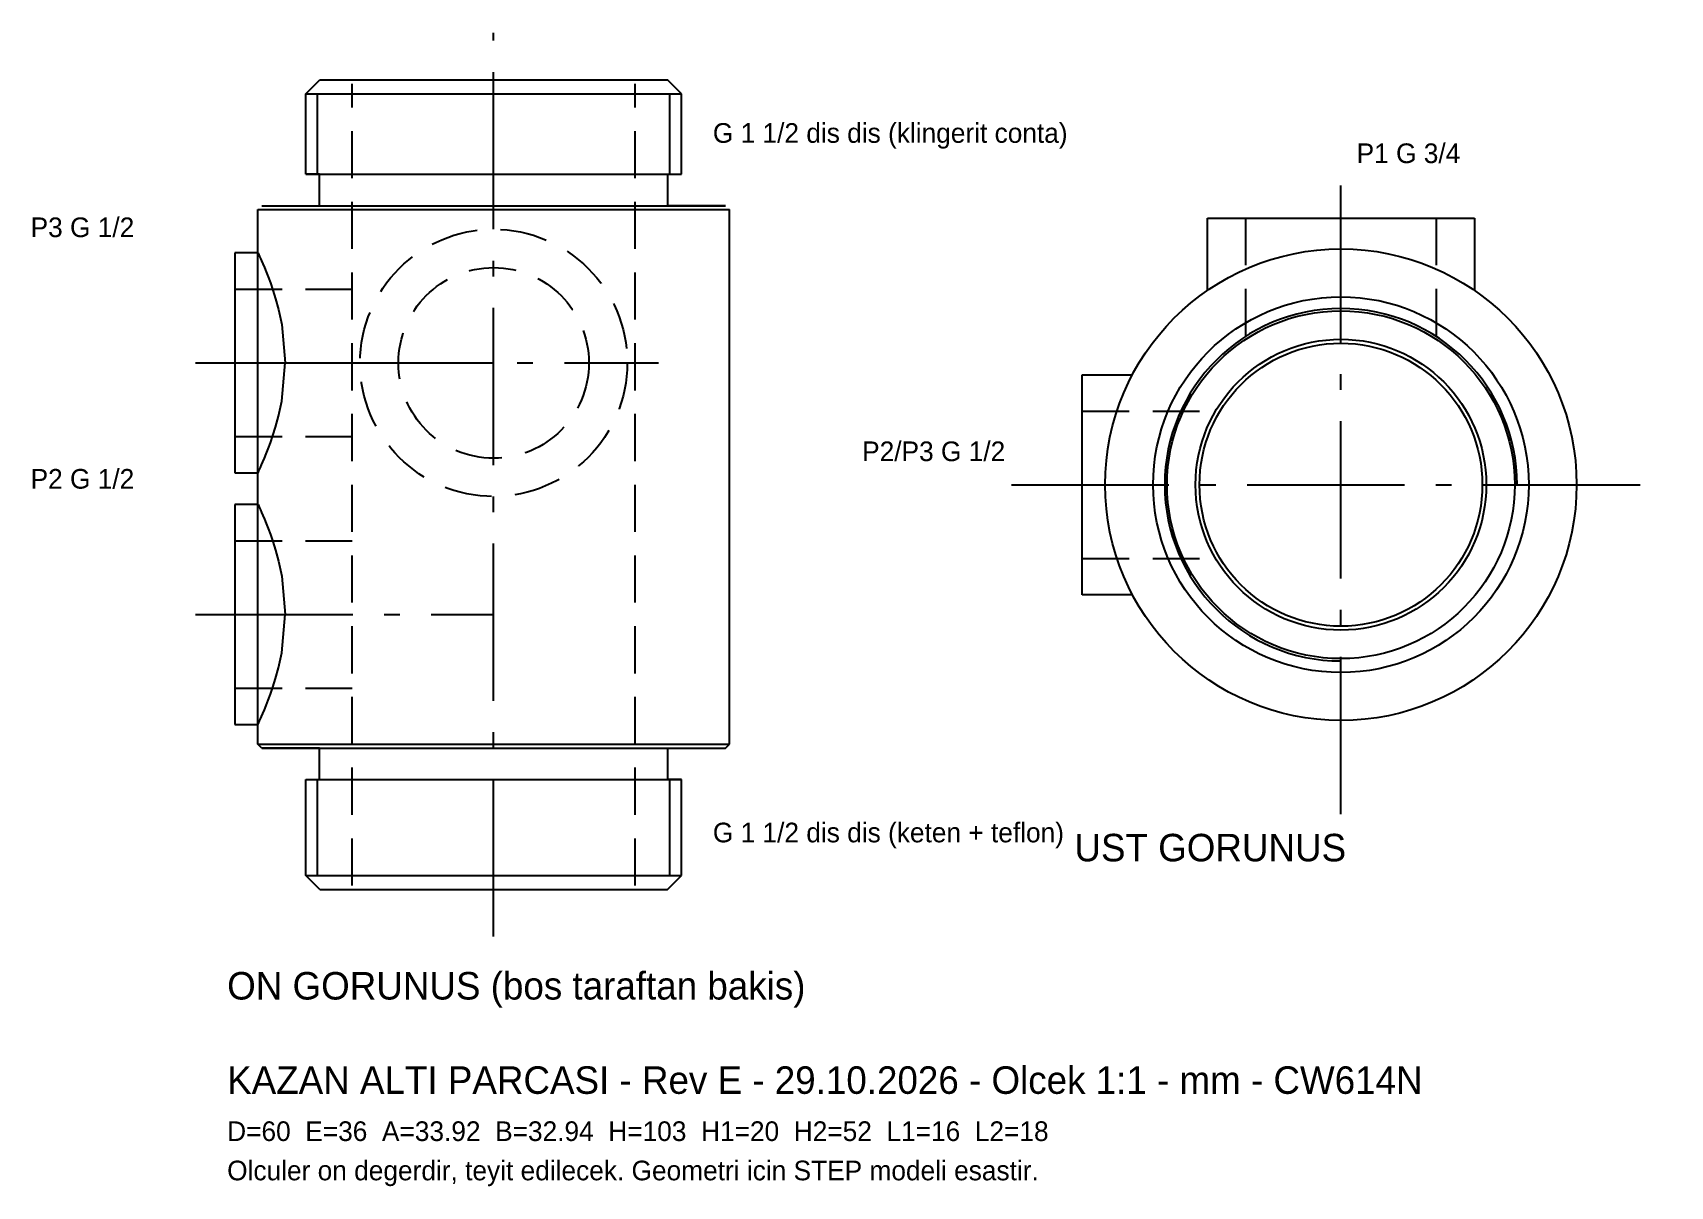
# Model space of a CAD drawing. Extents: x -59 to 150, y -38 to 109.
import ezdxf

# ---------------------------------------------------------------- set-up
doc = ezdxf.new("R2010")
doc.units = 0
doc.linetypes.add('CENTER', pattern=[30, 20, -4, 2, -4])
doc.linetypes.add('DASHED', pattern=[9, 6, -3])
for name, color, linetype in [('DIS', 7, 'CONTINUOUS'), ('EKSEN', 1, 'CENTER'), ('GIZLI', 8, 'DASHED'), ('KONTUR', 7, 'CONTINUOUS'), ('YAZI', 3, 'CONTINUOUS')]:
    doc.layers.add(name, color=color, linetype=linetype)

msp = doc.modelspace()

# ---------------------------------------------------------------- linework, layer by layer
at = {"layer": 'DIS'}
for p, q in [((-22.4225, 91), (-22.4225, 101.221)), ((22.4225, 91), (22.4225, 101.221)), ((-22.4225, 1.779), (-22.4225, 14)), ((22.4225, 1.779), (22.4225, 14))]:
    msp.add_line(p, q, dxfattribs=at)
msp.add_arc((107.84, 51.5), 22.4225, 0, 270, dxfattribs=at)
at = {"layer": 'EKSEN'}
for p, q in [((0, -6), (0, 109)), ((107.84, 9.58), (107.84, 93.42)), ((-37.94, 67), (0, 67)), ((-21, 67), (21, 67)), ((65.92, 51.5), (149.76, 51.5)), ((-37.94, 35), (0, 35))]:
    msp.add_line(p, q, dxfattribs=at)
at = {"layer": 'GIZLI'}
for p, q in [((-18, 0.5), (-18, 102.5)), ((18, 0.5), (18, 102.5)), ((95.715, 85.42), (95.715, 69.5)), ((119.965, 85.42), (119.965, 69.5)), ((-32.94, 76.375), (-18, 76.375)), ((74.9, 60.875), (89.84, 60.875)), ((-32.94, 57.625), (-18, 57.625)), ((-32.94, 44.375), (-18, 44.375)), ((74.9, 42.125), (89.84, 42.125)), ((-32.94, 25.625), (-18, 25.625))]:
    msp.add_line(p, q, dxfattribs=at)
for radius in [17, 12.125]:
    msp.add_circle((0, 67), radius, dxfattribs=at)
at = {"layer": 'KONTUR'}
for p, q in [((-23.9015, 101.221), (-22.1225, 103)), ((-22.1225, 103), (22.1225, 103)), ((23.9015, 101.221), (22.1225, 103)), ((-23.9015, 91), (-23.9015, 101.221)), ((-23.9015, 101.221), (23.9015, 101.221)), ((23.9015, 91), (23.9015, 101.221)), ((-22.1725, 91), (-23.9015, 91)), ((-23.9015, 91), (23.9015, 91)), ((-22.1725, 87), (-22.1725, 91)), ((22.1725, 87), (22.1725, 91)), ((22.1725, 91), (23.9015, 91)), ((-30, 18.5), (-30, 86.5)), ((-30, 81), (-30, 86.5)), ((-30, 86.5), (30, 86.5)), ((-29.5, 87), (-22.1725, 87)), ((-29.5, 87), (29.5, 87)), ((29.5, 87), (22.1725, 87)), ((30, 18.5), (30, 86.5)), ((30, 18.5), (30, 86.5)), ((90.84, 76.2184), (90.84, 85.42)), ((90.84, 85.42), (124.84, 85.42)), ((124.84, 85.42), (124.84, 76.2184)), ((-30, 81), (-32.94, 81)), ((-32.94, 81), (-32.94, 53)), ((-30, 81), (-29.9872, 80.9726)), ((-29.9872, 80.9726), (-29.9489, 80.8902)), ((-29.9489, 80.8902), (-29.8849, 80.7517)), ((-29.8849, 80.7517), (-29.7951, 80.5554)), ((-29.7951, 80.5554), (-29.6793, 80.2988)), ((-29.6793, 80.2988), (-29.5371, 79.9783)), ((-29.5371, 79.9783), (-29.3681, 79.5891)), ((-29.3681, 79.5891), (-29.1719, 79.1244)), ((-29.1719, 79.1244), (-28.948, 78.5752)), ((-28.948, 78.5752), (-28.6956, 77.9287)), ((-28.6956, 77.9287), (-28.4141, 77.1666)), ((-28.4141, 77.1666), (-28.1025, 76.2601)), ((-28.1025, 76.2601), (-27.7599, 75.1615)), ((-27.7599, 75.1615), (-27.385, 73.7777)), ((-27.385, 73.7777), (-26.9766, 71.8718)), ((-26.9766, 71.8718), (-26.533, 67)), ((-26.9766, 62.1282), (-26.533, 67)), ((74.9, 37.5), (74.9, 65.5)), ((74.9, 65.5), (81.307, 65.5)), ((-27.385, 60.2223), (-26.9766, 62.1282)), ((-28.1025, 57.7399), (-27.7599, 58.8385)), ((-27.7599, 58.8385), (-27.385, 60.2223)), ((-28.6956, 56.0713), (-28.4141, 56.8334)), ((-28.4141, 56.8334), (-28.1025, 57.7399)), ((-29.5371, 54.0217), (-29.3681, 54.4109)), ((-29.3681, 54.4109), (-29.1719, 54.8756)), ((-29.1719, 54.8756), (-28.948, 55.4248)), ((-28.948, 55.4248), (-28.6956, 56.0713)), ((-32.94, 53), (-30, 53)), ((-30, 53), (-29.9872, 53.0274)), ((-30, 49), (-30, 53)), ((-29.9872, 53.0274), (-29.9489, 53.1098)), ((-29.9489, 53.1098), (-29.8849, 53.2483)), ((-29.8849, 53.2483), (-29.7951, 53.4446)), ((-29.7951, 53.4446), (-29.6793, 53.7012)), ((-29.6793, 53.7012), (-29.5371, 54.0217)), ((-30, 49), (-32.94, 49)), ((-32.94, 49), (-32.94, 21)), ((-30, 49), (-29.9872, 48.9726)), ((-29.9872, 48.9726), (-29.9489, 48.8902)), ((-29.9489, 48.8902), (-29.8849, 48.7517)), ((-29.8849, 48.7517), (-29.7951, 48.5554)), ((-29.7951, 48.5554), (-29.6793, 48.2988)), ((-29.6793, 48.2988), (-29.5371, 47.9783)), ((-29.5371, 47.9783), (-29.3681, 47.5891)), ((-29.3681, 47.5891), (-29.1719, 47.1244)), ((-29.1719, 47.1244), (-28.948, 46.5752)), ((-28.948, 46.5752), (-28.6956, 45.9287)), ((-28.6956, 45.9287), (-28.4141, 45.1666)), ((-28.4141, 45.1666), (-28.1025, 44.2601)), ((-28.1025, 44.2601), (-27.7599, 43.1615)), ((-27.7599, 43.1615), (-27.385, 41.7777)), ((-27.385, 41.7777), (-26.9766, 39.8718)), ((-26.9766, 39.8718), (-26.533, 35)), ((81.307, 37.5), (74.9, 37.5)), ((-26.9766, 30.1282), (-26.533, 35)), ((-27.385, 28.2223), (-26.9766, 30.1282)), ((-27.7599, 26.8385), (-27.385, 28.2223)), ((-28.4141, 24.8334), (-28.1025, 25.7399)), ((-28.1025, 25.7399), (-27.7599, 26.8385)), ((-29.1719, 22.8756), (-28.948, 23.4248)), ((-28.948, 23.4248), (-28.6956, 24.0713)), ((-28.6956, 24.0713), (-28.4141, 24.8334)), ((-32.94, 21), (-30, 21)), ((-30, 21), (-29.9872, 21.0274)), ((-30, 18.5), (-30, 21)), ((-29.9872, 21.0274), (-29.9489, 21.1098)), ((-29.9489, 21.1098), (-29.8849, 21.2483)), ((-29.8849, 21.2483), (-29.7951, 21.4446)), ((-29.7951, 21.4446), (-29.6793, 21.7012)), ((-29.6793, 21.7012), (-29.5371, 22.0217)), ((-29.5371, 22.0217), (-29.3681, 22.4109)), ((-29.3681, 22.4109), (-29.1719, 22.8756)), ((-29.5, 18), (-30, 18.5)), ((-30, 18.5), (30, 18.5)), ((-22.1725, 18), (-29.5, 18)), ((-29.5, 18), (29.5, 18)), ((-22.1725, 14), (-22.1725, 18)), ((22.1725, 14), (22.1725, 18)), ((22.1725, 18), (29.5, 18)), ((29.5, 18), (30, 18.5)), ((-23.9015, 1.779), (-23.9015, 14)), ((-23.9015, 14), (-22.1725, 14)), ((-23.9015, 14), (23.9015, 14)), ((23.9015, 14), (22.1725, 14)), ((23.9015, 1.779), (23.9015, 14)), ((-22.1225, 0), (-23.9015, 1.779)), ((-23.9015, 1.779), (23.9015, 1.779)), ((-22.1225, 0), (22.1225, 0)), ((22.1225, 0), (23.9015, 1.779))]:
    msp.add_line(p, q, dxfattribs=at)
for radius in [30, 23.9015, 22.1225, 18.5, 18]:
    msp.add_circle((107.84, 51.5), radius, dxfattribs=at)

# ---------------------------------------------------------------- texts
at = {"layer": 'YAZI'}
for s, height, p in [('G 1 1/2 dis dis (klingerit conta)', 2.5, (27.9015, 95)), ('P1 G 3/4', 2.5, (109.84, 92.42)), ('P3 G 1/2', 2.5, (-58.94, 83)), ('P2/P3 G 1/2', 2.5, (46.9, 54.5)), ('P2 G 1/2', 2.5, (-58.94, 51)), ('G 1 1/2 dis dis (keten + teflon)', 2.5, (27.9015, 6)), ('UST GORUNUS', 3.5, (73.92, 3.58)), ('ON GORUNUS (bos taraftan bakis)', 3.5, (-33.92, -14)), ('KAZAN ALTI PARCASI - Rev E - 29.10.2026 - Olcek 1:1 - mm - CW614N', 3.5, (-33.92, -26)), ('D=60  E=36  A=33.92  B=32.94  H=103  H1=20  H2=52  L1=16  L2=18', 2.5, (-33.92, -32)), ('Olculer on degerdir, teyit edilecek. Geometri icin STEP modeli esastir.', 2.5, (-33.92, -37))]:
    msp.add_text(s, height=height, dxfattribs=at).set_placement(p)

doc.saveas('drawing.dxf')
